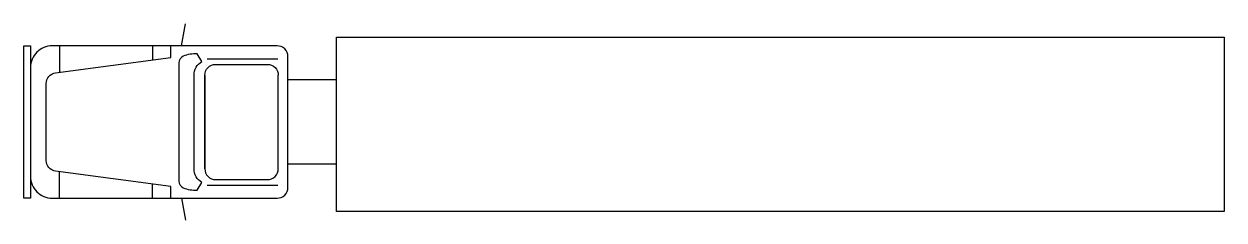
# Model space of a CAD drawing. Extents: x 0 to 16.8, y -1.4 to 1.4.
import ezdxf

# ---------------------------------------------------------------- set-up
doc = ezdxf.new("R2010")
doc.units = 0
doc.header["$LTSCALE"] = 1.25
doc.header["$MEASUREMENT"] = 0
doc.layers.get('0').update_dxf_attribs({"linetype": 'CONTINUOUS'})

msp = doc.modelspace()

# ---------------------------------------------------------------- linework, layer by layer
for p, q in [((2.201, 1.067), (2.254, 1.373)), ((0.498, 1.067), (0.498, 0.696)), ((1.794, 1.067), (1.794, 0.868)), ((2.56, 0.886), (3.546, 0.886)), ((2.526, -0.654), (2.526, 0.654)), ((3.552, -0.654), (3.552, 0.654)), ((4.367, 0.588), (3.688, 0.588)), ((4.367, -0.588), (3.688, -0.588)), ((0.498, -1.067), (0.498, -0.696)), ((1.794, -1.067), (1.794, -0.868)), ((2.56, -0.886), (3.546, -0.886)), ((2.201, -1.067), (2.254, -1.373))]:
    msp.add_line(p, q)
for points in [[(16.764, -1.252), (4.367, -1.252), (4.367, 1.187), (16.764, 1.187)], [(0.09, -1.067), (0, -1.067), (0, 1.067), (0.09, 1.067)]]:
    msp.add_lwpolyline(points, close=True)
for points in [[(0.09, -0.762, 0.414214), (0.395, -1.067), (3.536, -1.067, 0.414214), (3.688, -0.914), (3.688, 0.914, 0.414214), (3.536, 1.067), (0.395, 1.067, 0.414214), (0.09, 0.762, 0.414214)], [(2.051, -1.067), (2.051, -0.902), (0.442, -0.689, -0.376092), (0.31, -0.538), (0.31, 0.538, -0.376092), (0.442, 0.689), (2.051, 0.902), (2.051, 1.067)], [(2.377, -0.657), (2.377, 0.657, -0.272393), (2.484, 0.845), (2.42, 0.952, 0.1249), (2.224, 0.92, 0.297612), (2.164, 0.827), (2.164, -0.827, 0.297612), (2.224, -0.92, 0.1249), (2.42, -0.952), (2.484, -0.845, -0.272393), (2.377, -0.657)], [(2.526, 0.654, -0.414214), (2.678, 0.806), (3.399, 0.806, -0.414214), (3.552, 0.654)], [(2.526, 0.654), (2.526, -0.654, 0.414214), (2.678, -0.806), (3.399, -0.806, 0.414214), (3.552, -0.654), (3.552, 0.654)]]:
    msp.add_lwpolyline(points, format="xyb")

doc.saveas('drawing.dxf')
